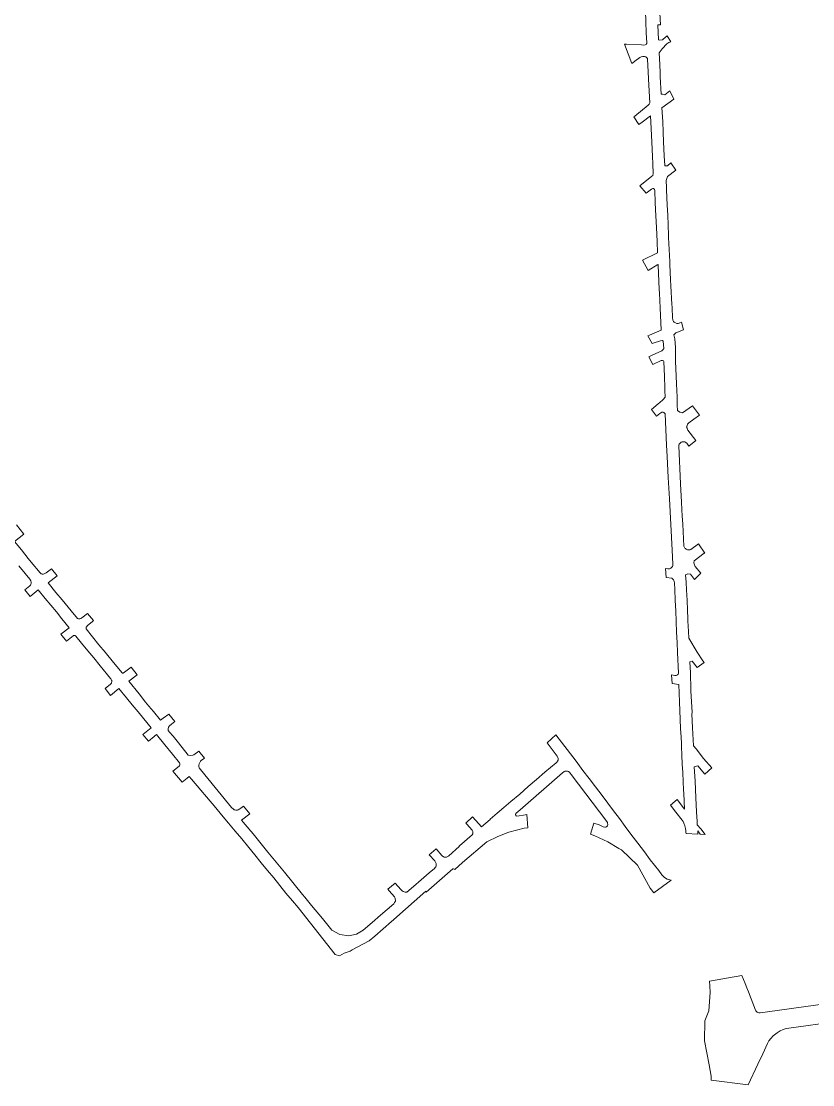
# Model space of a CAD drawing. Header units: inches. Extents: x 704148 to 723432, y 7075344 to 7101810.
# Drawn here: x 717682 to 718752, y 7090864 to 7092300 of the extents above; entities that cross this region are included whole.
import ezdxf

# ---------------------------------------------------------------- set-up
doc = ezdxf.new("R2010")
doc.units = ezdxf.units.IN
doc.header["$MEASUREMENT"] = 0
doc.layers.add('gisdb.gisadmin', color=7, linetype='Continuous', lineweight=9, true_color=0xccf5fc)

msp = doc.modelspace()

# ---------------------------------------------------------------- linework, layer by layer
at = {"layer": 'gisdb.gisadmin'}
for points in [[(718545.04, 7092311.13), (718545.95, 7092295.42), (718542.4035, 7092295.4061), (718543.2194, 7092275.0708), (718544.82, 7092274.82), (718548.9, 7092275.38), (718549.81, 7092275.94), (718554.8799, 7092280.6359), (718559.8373, 7092272.5801), (718557.31, 7092271.56), (718555.75, 7092270.62), (718554.55, 7092269.9), (718548.25, 7092263.07), (718544.0802, 7092257.8577), (718544.9182, 7092241.7343), (718545.4892, 7092230.8979), (718545.7906, 7092225.1774), (718546.9988, 7092201.9745), (718548.85, 7092201.77), (718552, 7092201.04), (718558.8105, 7092206.2607), (718564.1378, 7092195.0142), (718548.0238, 7092183.5325), (718549.041, 7092164.966), (718549.6973, 7092150.3386), (718550.2152, 7092137.4997), (718551.0831, 7092118.6146), (718551.6965, 7092105.2956), (718552.18, 7092105.13), (718555.53, 7092105.13), (718560.0652, 7092108.8933), (718566.6052, 7092099.3013), (718555.57, 7092090.51), (718553.57, 7092085.27), (718553.9433, 7092075.6861), (718554.1453, 7092073.4477), (718554.1935, 7092072.737), (718555.1422, 7092051.8442), (718555.7538, 7092038.2809), (718556.9641, 7092011.5443), (718557, 7092008.07), (718558.5806, 7091975.9896), (718558.7734, 7091971.7583), (718559.7076, 7091951.0043), (718560.11, 7091942.77), (718561.41, 7091917.64), (718561.62, 7091913.99), (718561.6081, 7091913.9893), (718562.4209, 7091899.0074), (718562.5028, 7091897.9013), (718562.7644, 7091896.8234), (718563.1987, 7091895.8029), (718563.794, 7091894.867), (718564.5343, 7091894.0411), (718565.3997, 7091893.3473), (718566.1981, 7091892.8844), (718567.0521, 7091892.5345), (718567.9458, 7091892.3042), (718568.9778, 7091892.1932), (718570.0147, 7091892.2415), (718571.032, 7091892.4479), (718572.0057, 7091892.8076), (718574.438, 7091893.9454), (718577.0911, 7091883.333), (718566.89, 7091879.32), (718564.2007, 7091876.9775), (718565.2658, 7091871.4023), (718566.3607, 7091859.6958), (718566.42, 7091858.2926), (718566.4142, 7091854.9346), (718566.3906, 7091841.1562), (718567.2647, 7091821.1794), (718567.7181, 7091810.6856), (718568.4784, 7091792.5962), (718568.3242, 7091781.5662), (718568.821, 7091774.387), (718572.053, 7091772.263), (718575.907, 7091771.543), (718589.0842, 7091780.9998), (718598.7851, 7091768.2355), (718591.14, 7091762.68), (718584.53, 7091757.88), (718583.37, 7091756.91), (718582.72, 7091756.24), (718582.3, 7091755.56), (718581.98, 7091754.82), (718581.43, 7091752.7), (718581.35, 7091751.88), (718581.85, 7091750.53), (718583.17, 7091748.17), (718593.5712, 7091733.8936), (718584.433, 7091726.3447), (718581.51, 7091730.24), (718580.88, 7091730.96), (718579.64, 7091731.75), (718578.71, 7091732.11), (718577.58, 7091732.38), (718576.37, 7091732.42), (718575.14, 7091732.32), (718574.11, 7091731.95), (718572.92, 7091731.07), (718572.06, 7091730.06), (718571.38, 7091728.96), (718570.93, 7091727.72), (718570.7, 7091726.8), (718573.24, 7091675.6), (718574.4797, 7091650.695), (718574.5161, 7091649.9648), (718574.9675, 7091641.8836), (718574.981, 7091641.6423), (718575.0079, 7091641.1611), (718575.0198, 7091640.9362), (718575.052, 7091640.3302), (718575.47, 7091632.4647), (718576.0689, 7091621.1949), (718577.6513, 7091591.4203), (718577.9355, 7091590.5421), (718578.3355, 7091589.7103), (718578.9132, 7091588.8502), (718579.6926, 7091588.0151), (718580.6002, 7091587.3214), (718581.6106, 7091586.7884), (718582.6956, 7091586.4311), (718583.825, 7091586.2593), (718584.9672, 7091586.278), (718586.0903, 7091586.4865), (718587.1631, 7091586.8791), (718597.365, 7091594.2723), (718606.0905, 7091581.8513), (718605.03, 7091582), (718591.46, 7091571.31), (718591.05, 7091568.76), (718592.13, 7091565.96), (718593.08, 7091563.92), (718600.3003, 7091554.8486), (718591.8022, 7091546.1145), (718586.42, 7091553.5), (718582.89, 7091553.76), (718579.9838, 7091552.3987), (718580.7695, 7091542.5299), (718580.8029, 7091541.9986), (718581.2343, 7091532.6568), (718581.66, 7091524.51), (718581.8831, 7091518.5553), (718582.5131, 7091504.7347), (718583.0228, 7091493.7388), (718583.1728, 7091490.5008), (718583.8332, 7091476.1136), (718584.2466, 7091467.0635), (718595.52, 7091448.16), (718603.44, 7091436.27), (718604.8906, 7091434.2536), (718595.5628, 7091427.491), (718588.96, 7091436.1), (718585.7128, 7091435.1366), (718586.393, 7091420.3871), (718586.407, 7091419.9578), (718586.9858, 7091398.0209), (718587.13, 7091395.27), (718588.23, 7091374.39), (718588.66, 7091366.85), (718588.69, 7091366.3), (718588.3661, 7091364.901), (718589.1612, 7091345.8733), (718590.8369, 7091321.7251), (718594.32, 7091317.52), (718604.18, 7091304.42), (718615.1664, 7091291.9289), (718605.9583, 7091283.4291), (718596.55, 7091294.62), (718591.7007, 7091293.3485), (718592.6414, 7091273.7906), (718593.6603, 7091251.5715), (718594.6942, 7091232.3184), (718595.4884, 7091219.4914), (718595.774, 7091214.8796), (718600.3137, 7091209.5759), (718606.1717, 7091202.0643), (718599.7042, 7091202.4092), (718596.328, 7091206.7231), (718596.4957, 7091202.5243), (718580.4829, 7091203.4344), (718580.47, 7091204.46), (718580.23, 7091207.02), (718579.79, 7091209.82), (718578.79, 7091213.62), (718577.67, 7091217.02), (718576.43, 7091219.22), (718575.18, 7091221.04), (718566.53, 7091232.22), (718559.4174, 7091241.3583), (718568.7527, 7091248.9348), (718578.43, 7091236.09), (718577.3467, 7091257.3039), (718577.17, 7091262.34), (718576.66, 7091273.02), (718576.05, 7091285.67), (718575.51, 7091296.95), (718574.91, 7091309.04), (718574.32, 7091320.97), (718574.33, 7091324.64), (718573.85, 7091333.19), (718573.18, 7091345.09), (718572.67, 7091357.31), (718571.67, 7091381.19), (718570.7, 7091404.58), (718561.6589, 7091405.6572), (718560.8096, 7091417.322), (718565.4, 7091416.61), (718567.28, 7091416.72), (718569.06, 7091417.67), (718569.89, 7091418.42), (718570.41, 7091419.65), (718569.12, 7091447.62), (718568.49, 7091461.37), (718567.85, 7091475.38), (718567.19, 7091489.76), (718566.53, 7091504), (718565.9, 7091517.82), (718565.18, 7091533.47), (718564.82, 7091541.26), (718564.38, 7091544.19), (718563.74, 7091545.68), (718563.31, 7091546.46), (718562.38, 7091547.36), (718561.21, 7091547.9), (718553.6313, 7091548.869), (718552.9762, 7091561.1565), (718556.0455, 7091560.78), (718557.0856, 7091560.7587), (718558.1141, 7091560.9149), (718559.1009, 7091561.2442), (718560.0172, 7091561.7368), (718560.8361, 7091562.3785), (718561.5336, 7091563.1503), (718562.0894, 7091564.0297), (718562.4872, 7091564.991), (718562.7153, 7091566.006), (718562.767, 7091567.045), (718561.8056, 7091585.8819), (718558.2567, 7091655.3955), (718556.58, 7091684.14), (718555.12, 7091712.61), (718554.34, 7091727.66), (718552.16, 7091769.94), (718552.01, 7091770.48), (718551.51, 7091771.12), (718550.7, 7091771.84), (718549.77, 7091772.3), (718548.76, 7091772.54), (718547.74, 7091772.29), (718545.2, 7091770.39), (718540.7739, 7091767.1107), (718533.7933, 7091775.995), (718542.9877, 7091783.7219), (718543.55, 7091784.14), (718544.6191, 7091785.0775), (718549.48, 7091789.34), (718552.48, 7091792.82), (718552.1, 7091801.5), (718551.9376, 7091805.258), (718551.28, 7091820.48), (718550.39, 7091840.82), (718549.94, 7091841.72), (718548.61, 7091842.18), (718547.38, 7091842.34), (718546.96, 7091842.28), (718535.5387, 7091836.5863), (718530.097, 7091847.1398), (718534.9, 7091849.54), (718547.84, 7091855.23), (718549.29, 7091856.36), (718550.42, 7091858.32), (718549.55, 7091868.4), (718548.69, 7091869.17), (718545.88, 7091868.8), (718536.25, 7091865.76), (718534.8107, 7091865.2407), (718528.9748, 7091875.6315), (718531.15, 7091876.52), (718546.78, 7091882.9), (718545.39, 7091913.15), (718544.47, 7091933.1), (718544.27, 7091938.15), (718542.79, 7091971.03), (718542.74, 7091971.35), (718542.56, 7091971.58), (718542.3, 7091971.59), (718529.2451, 7091963.8311), (718521.8888, 7091977.4216), (718542.03, 7091987.71), (718541.35, 7092002.7), (718540.48, 7092021.82), (718539.77, 7092037.56), (718538.98, 7092055.08), (718538.21, 7092072.01), (718538.09, 7092072.9), (718537.68, 7092073.63), (718536.82, 7092074.24), (718535.62, 7092074.46), (718533.73, 7092073.71), (718526.5098, 7092068.2099), (718518.2014, 7092078.18), (718523.03, 7092081.92), (718529.47, 7092086.91), (718534.51, 7092090.98), (718535.64, 7092092.21), (718536.18, 7092094.51), (718535.57, 7092107.65), (718535.1, 7092117.88), (718534.23, 7092136.81), (718533.4797, 7092155.4099), (718532.66, 7092172.55), (718521.31, 7092164.16), (718516.9651, 7092160.9525), (718509.78, 7092171.0367), (718511.4, 7092172.36), (718529.51, 7092187.16), (718530.41, 7092187.93), (718530.91, 7092188.47), (718531.33, 7092189.07), (718531.6, 7092190.04), (718530.78, 7092205.75), (718529.9, 7092222.68), (718528.94, 7092240.9), (718528.54, 7092248.63), (718528.29, 7092249.91), (718527.95, 7092250.58), (718527.08, 7092251.56), (718526.12, 7092252.19), (718524.42, 7092252.77), (718522.19, 7092252.69), (718519.82, 7092252.08), (718518.09, 7092251.21), (718511.4, 7092246.44), (718510.83, 7092246.06), (718507.4944, 7092243.4701), (718497.5656, 7092269.6158), (718500, 7092269.49), (718520.31, 7092268.35), (718523.11, 7092268.24), (718525.5, 7092268.56), (718526.49, 7092269.13), (718527.1, 7092269.73), (718527.36, 7092270.17), (718527.36, 7092271.24), (718526.82, 7092284.72), (718526.21, 7092299.9), (718525.09, 7092327.82)], [(717675.8299, 7091619.9753), (717685.992, 7091607.3591), (717673.2512, 7091597.464), (717682.5013, 7091586.2095), (717691.9172, 7091574.5244), (717695.7861, 7091569.7182), (717707.74, 7091555.22), (717709.22, 7091554.1), (717710.54, 7091553.7), (717711.98, 7091553.63), (717713.46, 7091553.78), (717716.22, 7091555.26), (717723.3928, 7091560.9261), (717731.073, 7091551.3911), (717718.8, 7091541.76), (717729.27, 7091528.95), (717737.49, 7091518.8), (717749.59, 7091503.87), (717758.17, 7091493.81), (717758.72, 7091493.43), (717759.82, 7091493.29), (717761.46, 7091493.31), (717762.82, 7091493.67), (717764.22, 7091494.52), (717772.001, 7091500.5792), (717779.9382, 7091490.7252), (717778.18, 7091489.29), (717771.7, 7091484.01), (717770.76, 7091482.93), (717770.12, 7091481.91), (717769.98, 7091481.07), (717769.94, 7091480.21), (717770.02, 7091479.65), (717787.3, 7091457.99), (717795.55, 7091447.99), (717807.01, 7091434.09), (717818.6, 7091420.05), (717819.3, 7091419.89), (717819.98, 7091419.95), (717830.6606, 7091427.7869), (717838.8197, 7091417.689), (717827.67, 7091409.19), (717841.47, 7091391.78), (717850.45, 7091380.45), (717854.92, 7091375.19), (717860.93, 7091368.12), (717870.61, 7091356.35), (717874.29, 7091359.05), (717881.7633, 7091364.5409), (717889.8698, 7091354.5082), (717885.32, 7091350.93), (717882.66, 7091348.46), (717881.37, 7091346.66), (717880.86, 7091344.8), (717880.8, 7091342.61), (717880.8957, 7091342.2242), (717882.5697, 7091340.2537), (717887.4585, 7091334.4989), (717894.6865, 7091325.6628), (717908.0736, 7091309.1472), (717908.45, 7091308.96), (717911.42, 7091308.48), (717914.38, 7091309.06), (717915.47, 7091309.44), (717922.324, 7091314.3421), (717929.798, 7091305.0921), (717925.65, 7091302.05), (717924.7, 7091301.07), (717923.45, 7091299.14), (717922.77, 7091297.11), (717922.45, 7091295.33), (717922.51, 7091293.66), (717922.94, 7091291.85), (717930.57, 7091282.52), (717966.57, 7091238.48), (717968.92, 7091235.88), (717970.08, 7091235.27), (717970.84, 7091234.98), (717972.37, 7091234.63), (717973.49, 7091234.63), (717974.36, 7091234.81), (717975.57, 7091235.28), (717977.72, 7091236.49), (717979, 7091237.36), (717982.5278, 7091240.1755), (717991.369, 7091229.9569), (717980.08, 7091221.1), (717992.6918, 7091206.338), (717993.1196, 7091205.823), (717995.5218, 7091202.8042), (718011.8687, 7091182.3484), (718015.3091, 7091178.1882), (718037.8329, 7091150.9892), (718062.28, 7091120.99), (718065.5658, 7091117.2108), (718074.6755, 7091105.9144), (718089.2477, 7091088.2144), (718102.2, 7091072.86), (718112.59, 7091066.87), (718124.99, 7091064.98), (718135.22, 7091067.18), (718144.32, 7091072.57), (718156.255, 7091082.9029), (718167.5954, 7091092.721), (718185.74, 7091108.43), (718186.82, 7091110.22), (718187.91, 7091112.02), (718187.34, 7091116.02), (718186.53, 7091117.63), (718179.3338, 7091125.9495), (718177.711, 7091127.8256), (718187.6312, 7091136.15), (718195.08, 7091127.58), (718196.02, 7091126.67), (718197.02, 7091125.88), (718198.32, 7091124.99), (718199.53, 7091124.28), (718201.08, 7091123.82), (718203.23, 7091123.82), (718212.31, 7091131.78), (718222.78, 7091140.86), (718233.27, 7091149.97), (718240.83, 7091156.01), (718241.77, 7091157.12), (718242.4, 7091158.16), (718242.8, 7091159.2), (718242.94, 7091161.48), (718242.83, 7091162.53), (718242.15, 7091164.67), (718241.11, 7091166.09), (718233.4542, 7091174.6014), (718242.8696, 7091182.5022), (718250.6937, 7091173.6804), (718251.0636, 7091173.2633), (718251.6618, 7091172.677), (718252.3359, 7091172.1796), (718253.0726, 7091171.781), (718253.8577, 7091171.4888), (718254.5999, 7091171.3206), (718255.3573, 7091171.2477), (718256.1179, 7091171.2712), (718256.8393, 7091171.3842), (718257.8013, 7091171.6819), (718258.6999, 7091172.1364), (718259.5099, 7091172.7347), (718259.7127, 7091172.9127), (718260.0062, 7091173.1702), (718274.0084, 7091185.4574), (718273.6078, 7091185.9232), (718273.9074, 7091186.1832), (718274.3898, 7091186.6019), (718291.37, 7091201.34), (718292.33, 7091202.87), (718292.43, 7091205.71), (718291.78, 7091207.74), (718284.21, 7091216.01), (718283.182, 7091217.1338), (718291.8333, 7091225.7445), (718300.59, 7091216.37), (718304.23, 7091212.41), (718315.68, 7091222.3), (718315.88, 7091222.47), (718325.55, 7091230.83), (718334.39, 7091238.47), (718343.81, 7091246.24), (718355.87, 7091256.19), (718367.26, 7091266.53), (718378.51, 7091276), (718389.97, 7091285.87), (718404.92, 7091298.74), (718406.47, 7091300.23), (718407.05, 7091301.08), (718407.67, 7091302.21), (718407.98, 7091303.21), (718407.83, 7091304.37), (718407.23, 7091305.98), (718406.28, 7091307.86), (718401.18, 7091314.9), (718392.842, 7091325.7878), (718404.8017, 7091336.5017), (718431.92, 7091300.81), (718441.28, 7091288.5), (718449.51, 7091277.66), (718457.99, 7091266.46), (718467.03, 7091254.5), (718474.79, 7091244.19), (718482.73, 7091233.65), (718490.44, 7091223.41), (718498.47, 7091212.66), (718506.05, 7091202.55), (718515.478, 7091190.164), (718524.23, 7091178.3), (718532.209, 7091167.714), (718543.6, 7091153.1), (718547.96, 7091147.54), (718551.38, 7091143.96), (718555.12, 7091141.62), (718560.26, 7091140.14), (718537.1368, 7091123.1873), (718532.07, 7091129.22), (718514.82, 7091160.66), (718493.46, 7091181.01), (718489.931, 7091183.119), (718474.92, 7091192.09), (718457.42, 7091200.08), (718451.5372, 7091202.1365), (718456.1486, 7091217.4083), (718463.16, 7091214.87), (718465.84, 7091213.58), (718467.4986, 7091212.7755), (718468.52, 7091212.28), (718470.72, 7091211.74), (718471.11, 7091211.68), (718471.89, 7091211.88), (718472.86, 7091212.37), (718473.77, 7091213.08), (718474.28, 7091213.73), (718474.87, 7091215.41), (718474.63, 7091217.4), (718474.3, 7091218.15), (718473.34, 7091219.48), (718425.42, 7091282.83), (718423.85, 7091284.95), (718422.9, 7091286.03), (718422.29, 7091286.59), (718421.76, 7091286.84), (718420.27, 7091287.37), (718419.93, 7091287.4), (718419.59, 7091287.44), (718417.44, 7091287.41), (718416.81, 7091287.24), (718416.01, 7091286.91), (718415.29, 7091286.47), (718413.8, 7091285.22), (718356.31, 7091235.4), (718350.96, 7091230.72), (718350.36, 7091229.92), (718350.18, 7091229.38), (718350.13, 7091228.45), (718350.52, 7091227.77), (718351.22, 7091227.11), (718352.03, 7091226.79), (718354.87, 7091227.17), (718361.0925, 7091228.1413), (718365.44, 7091228.82), (718366.86, 7091210.939), (718361.66, 7091210.63), (718341.1447, 7091205.2014), (718326.39, 7091199.29), (718311.21, 7091191.82), (718278.42, 7091164.04), (718267.96, 7091154.55), (718266.3, 7091155.44), (718265.67, 7091155.39), (718229.36, 7091123.91), (718229.1988, 7091125.2565), (718185.6045, 7091087.202), (718185.1677, 7091086.8222), (718182.3998, 7091084.4031), (718160.22, 7091064.75), (718152.44, 7091058.37), (718144.84, 7091053.99), (718129.43, 7091046.01), (718126.79, 7091044.42), (718118.84, 7091041.82), (718112.23, 7091038.2), (718106.57, 7091039.73), (718056.39, 7091103.25), (718048.73, 7091112.39), (718039.99, 7091122.82), (718031.73, 7091133.06), (718023.57, 7091143.19), (718015.11, 7091153.33), (718006.52, 7091163.71), (717997.82, 7091174.23), (717989.68, 7091184.45), (717980.6, 7091195.86), (717971.51, 7091206.35), (717962.35, 7091217.29), (717952.84, 7091228.65), (717945.1103, 7091237.8289), (717912.41, 7091276.66), (717909.05, 7091280.36), (717906.46, 7091278.02), (717899.6625, 7091272.7487), (717887.3433, 7091287.6463), (717895.69, 7091294.11), (717896.06, 7091294.69), (717896.4, 7091295.66), (717896.51, 7091297.25), (717896.43, 7091297.81), (717896.1, 7091298.51), (717886.59, 7091310.24), (717876.43, 7091322.78), (717865.05, 7091336.82), (717862.95, 7091335.09), (717861.81, 7091334.15), (717854.1274, 7091327.8144), (717846.5933, 7091336.9254), (717857.89, 7091346.05), (717847.97, 7091358.1), (717840.25, 7091367.47), (717832.27, 7091377.16), (717824.63, 7091386.44), (717814.36, 7091398.91), (717803.1442, 7091389.6762), (717795.5369, 7091399.0401), (717803.134, 7091405.0388), (717803.6839, 7091405.6831), (717804.1221, 7091406.4079), (717804.4371, 7091407.1942), (717804.6206, 7091408.0211), (717804.6676, 7091408.8668), (717804.577, 7091409.7089), (717804.3511, 7091410.5253), (717803.9959, 7091411.2942), (717803.5208, 7091411.9955), (717802.9384, 7091412.6105), (717788.9, 7091429.92), (717780.45, 7091440.29), (717772.47, 7091450.08), (717763.87, 7091460.4), (717756.0912, 7091469.7378), (717755.7814, 7091470.0774), (717755.4175, 7091470.3584), (717755.0106, 7091470.5722), (717754.5728, 7091470.7125), (717754.1174, 7091470.775), (717753.658, 7091470.7578), (717753.2085, 7091470.6615), (717752.7825, 7091470.4889), (717752.3926, 7091470.2453), (717743.5635, 7091463.015), (717735.9133, 7091472.4317), (717747.16, 7091481.11), (717737.42, 7091493.07), (717729.96, 7091502.54), (717722.49, 7091511.74), (717714.8, 7091520.86), (717705.33, 7091532.49), (717694.389, 7091523.5447), (717687.2445, 7091532.339), (717693.81, 7091537.68), (717694.76, 7091538.67), (717695.47, 7091539.86), (717695.79, 7091540.87), (717695.78, 7091542.75), (717695.44, 7091544.36), (717694.06, 7091546.59), (717687.57, 7091554.41), (717678.94, 7091564.82)], [(718859.5648, 7090959.6618), (718716.1, 7090939.68), (718714.59, 7090939.39), (718711.59, 7090938.45), (718707.58, 7090936.6), (718703.54, 7090934.2), (718701.63, 7090932.82), (718698.19, 7090929.77), (718695.18, 7090926.54), (718692.43, 7090923), (718690.39, 7090919.58), (718684.07, 7090905.595), (718677.75, 7090891.61), (718664.26, 7090863.89), (718614.42, 7090869.99), (718614.34, 7090875.38), (718611.66, 7090890.84), (718608.645, 7090907.04), (718605.63, 7090923.24), (718606.07, 7090950.23), (718611.28, 7090963.49), (718613.08, 7090988.52), (718612.6336, 7090997.4252), (718612.3206, 7091003.6673), (718655.9469, 7091011.5264), (718660.37, 7091000.53), (718662.627, 7090994.6938), (718664.74, 7090989.23), (718674.255, 7090964.8257), (718674.6964, 7090963.9281), (718675.2808, 7090963.1164), (718675.703, 7090962.6987), (718675.9919, 7090962.413), (718676.8099, 7090961.8376), (718677.7122, 7090961.406), (718678.6737, 7090961.1303), (718679.6675, 7090961.0181), (718680.6662, 7090961.0726), (718703.5069, 7090964.2438), (718706.7488, 7090964.6939), (718855.935, 7090985.4072)]]:
    msp.add_lwpolyline(points, dxfattribs=at)

doc.saveas('drawing.dxf')
